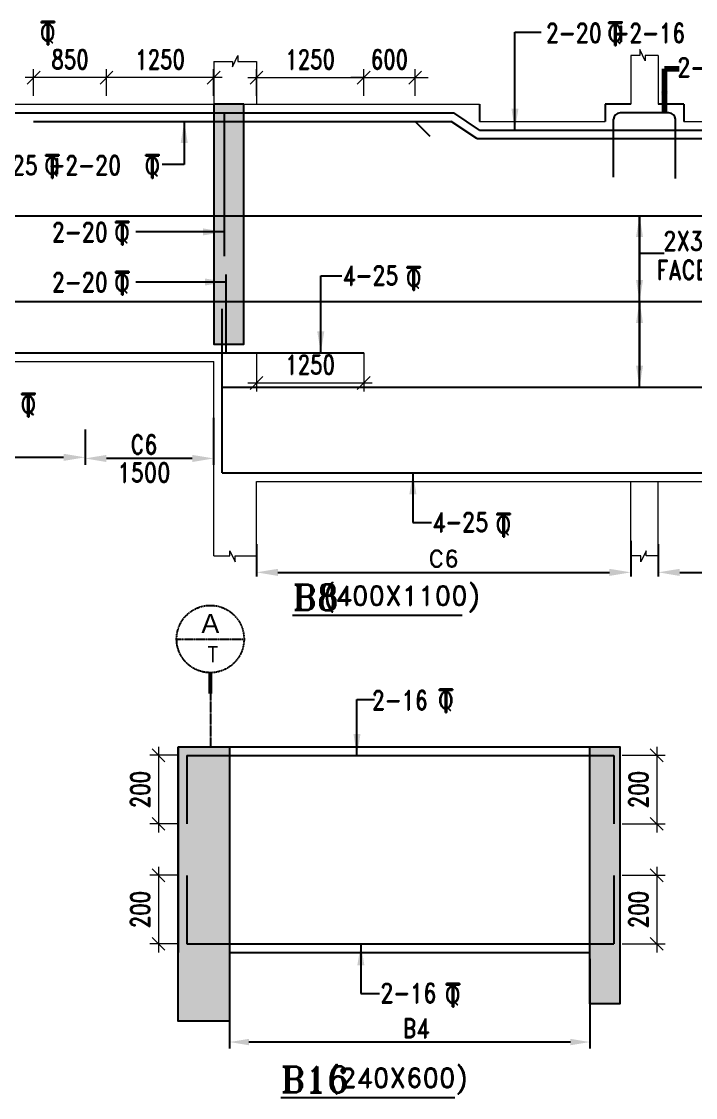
# Model space of a CAD drawing. Header units: millimetres. Extents: x 2061841 to 105821645, y -77612 to 48520811.
# Drawn here: x 2866751 to 2874611, y 29603 to 42157 of the extents above; entities that cross this region are included whole.
import ezdxf
from ezdxf.enums import TextEntityAlignment as Align

# ---------------------------------------------------------------- set-up
doc = ezdxf.new("R2010")
doc.units = ezdxf.units.MM
doc.header["$LTSCALE"] = 10
doc.header["$MEASUREMENT"] = 0
doc.linetypes.add('BASEMENT COLUMN SETTING OUT-PART 2_R4$0$CENTER', pattern=[2, 1.25, -0.25, 0.25, -0.25])
doc.linetypes.add('CENTER', pattern=[2, 1.25, -0.25, 0.25, -0.25])
for name, color, linetype in [('A-Grid-Tower', 8, 'CENTER'), ('BASEMENT COLUMN SETTING OUT-PART 2_R4$0$A-GRID-MAIN', 2, 'BASEMENT COLUMN SETTING OUT-PART 2_R4$0$CENTER'), ('BEAM', 4, 'Continuous'), ('BEAM HATCH', 252, 'Continuous'), ('BEAM STIRRUPS', 3, 'Continuous'), ('DIM1', 3, 'Continuous'), ('LEADER', 3, 'Continuous'), ('REIN', 1, 'Continuous'), ('SHEET', 7, 'Continuous'), ('VIN_BEAM', 4, 'Continuous')]:
    doc.layers.add(name, color=color, linetype=linetype)
doc.layers.add('TEXT', color=2, linetype='Continuous', lineweight=25)
doc.layers.add('VIN_SLAB DIMENSION', color=3, linetype='Continuous', lineweight=13)
doc.styles.add('200', font='romand.shx', dxfattribs={"width": 0.8, "height": 225})
doc.styles.add('BASEMENT COLUMN SETTING OUT-PART 2_R4$0$MAS-TXTL', font='arial.ttf', dxfattribs={"height": 200})
doc.styles.add('BASEMENT COLUMN SETTING OUT-PART 2_R4$0$MAS-TXTS', font='romans.shx', dxfattribs={"width": 0.8, "height": 180})
doc.styles.add('GRID', font='romand.shx')
doc.styles.add('PK', font='romand.shx', dxfattribs={"width": 0.7, "height": 225})
doc.styles.add('PRP 100', font='romand.shx', dxfattribs={"width": 0.75})
doc.styles.add('RD', font='romand.shx', dxfattribs={"width": 0.9, "height": 225})
doc.styles.add('ROMAND', font='romand', dxfattribs={"height": 200})
doc.styles.add('RT', font='romant.shx', dxfattribs={"height": 250})
doc.dimstyles.new('dim', dxfattribs={"dimtxt": 225, "dimasz": 150, "dimexe": 100, "dimexo": 100, "dimgap": 100, "dimtad": 1, "dimdec": 0, "dimlfac": -1, "dimrnd": 5, "dimdsep": 46, "dimtxsty": 'PRP 100', "dimblk": 'OBLIQUE', "dimcen": 1.5, "dimdle": 100, "dimclrd": 3, "dimclre": 3, "dimclrt": 2, "dimadec": 0, "dimazin": 0, "dimtfac": 1, "dimtdec": 0, "dimtix": 1, "dimtmove": 0, "dimatfit": 3, "dimldrblk": 'OBLIQUE', "dimfxl": 200, "dimlwd": -1, "dimlwe": -1, "dimarcsym": 0})
doc.dimstyles.new('GR', dxfattribs={"dimtxt": 225, "dimasz": 100, "dimexe": 50, "dimexo": 50, "dimgap": 40, "dimtad": 1, "dimdec": 0, "dimzin": 0, "dimdsep": 46, "dimtxsty": 'RD', "dimblk1": 'OBLIQUE', "dimblk2": 'OBLIQUE', "dimsah": 1, "dimcen": 0, "dimdle": 100, "dimclrd": 3, "dimclre": 3, "dimclrt": 2, "dimadec": 0, "dimazin": 0, "dimtfac": 1, "dimtdec": 0, "dimtix": 1, "dimtmove": 0, "dimatfit": 3, "dimfxl": 1, "dimtolj": 1, "dimtzin": 0, "dimarcsym": 0})
doc.dimstyles.new('GR2', dxfattribs={"dimtxt": 225, "dimasz": 100, "dimexe": 75, "dimexo": 75, "dimgap": 50, "dimtad": 1, "dimdec": 0, "dimdsep": 46, "dimtxsty": '200', "dimblk1": 'OBLIQUE', "dimblk2": 'OBLIQUE', "dimsah": 1, "dimcen": 50, "dimdle": 75, "dimclrd": 3, "dimclre": 3, "dimclrt": 2, "dimadec": 0, "dimazin": 0, "dimtfac": 1, "dimtdec": 0, "dimtix": 1, "dimtmove": 0, "dimatfit": 3, "dimldrblk": 'OBLIQUE', "dimfxl": 1, "dimtolj": 1, "dimtzin": 0, "dimarcsym": 0})
doc.dimstyles.new('GRID', dxfattribs={"dimtxt": 300, "dimasz": 75, "dimexe": 50, "dimexo": 50, "dimgap": 60, "dimtad": 1, "dimdec": 0, "dimdsep": 46, "dimtxsty": 'GRID', "dimblk1": 'OBLIQUE', "dimblk2": 'OBLIQUE', "dimsah": 1, "dimcen": 2.5, "dimdle": 50, "dimclrd": 3, "dimclre": 3, "dimclrt": 2, "dimadec": 0, "dimazin": 0, "dimtfac": 1, "dimtdec": 0, "dimtmove": 0, "dimatfit": 3, "dimldrblk": 'OBLIQUE', "dimfxl": 1, "dimarcsym": 0})

# ---------------------------------------------------------------- blocks, each defined once
blk = doc.blocks.new('*D1754')
at = {"layer": 'Defpoints', "color": 0, "linetype": 'Continuous', "ltscale": 20, "transparency": 16777216}
for p in [(2869492, 36108, -52), (2873857, 36147, -52), (2873857, 35730)]:
    blk.add_point(p, dxfattribs=at)
at = {"layer": 'DIM1', "color": 3, "linetype": 'Continuous', "lineweight": -2, "ltscale": 20, "transparency": 16777216}
for p, q in [((2869492, 36058), (2869492, 35680)), ((2873857, 36097), (2873857, 35680)), ((2869742, 35730), (2873607, 35730))]:
    blk.add_line(p, q, dxfattribs=at)
at = {"layer": 'DIM1', "color": 3, "linetype": 'Continuous', "ltscale": 20, "transparency": 16777216}
for points in [[(2869742, 35771), (2869742, 35688), (2869492, 35730)], [(2873607, 35771), (2873607, 35688), (2873857, 35730)]]:
    blk.add_solid(points, dxfattribs=at)
at = {"layer": 'DIM1', "color": 2, "linetype": 'Continuous', "ltscale": 20, "transparency": 16777216, "insert": (2871675, 35890), "char_height": 200, "attachment_point": 5, "style": 'GRID'}
blk.add_mtext('C6', dxfattribs=at)
blk = doc.blocks.new('_Oblique')
at = {"color": 0, "linetype": 'ByBlock', "lineweight": -2}
blk.add_line((-0.5, -0.5), (0.5, 0.5), dxfattribs=at)
blk = doc.blocks.new('A$C33BE299A')
at = {"layer": 'SHEET', "color": 4, "style": 'ROMAND'}
for s, height, p in [('T', 170, (-16.2, 0)), ('Q', 125, (-14.4, 26.9))]:
    blk.add_text(s, height=height, dxfattribs=at).set_placement(p)
blk = doc.blocks.new('*D1748')
at = {"layer": 'Defpoints', "color": 0, "transparency": 16777216}
for p in [(2870742, 41502), (2869492, 41191, 0), (2870742, 41191, 0)]:
    blk.add_point(p, dxfattribs=at)
at = {"layer": 'VIN_SLAB DIMENSION', "color": 3, "transparency": 16777216}
for p, q in [((2869492, 41291), (2869492, 41602)), ((2870742, 41291), (2870742, 41602)), ((2869392, 41502), (2870842, 41502))]:
    blk.add_line(p, q, dxfattribs=at)
at = {"layer": 'VIN_SLAB DIMENSION', "color": 3, "transparency": 16777216, "xscale": 150, "yscale": 150, "zscale": 150, "rotation": 180}
blk.add_blockref('_Oblique', (2869492, 41502), dxfattribs=at)
at = {"layer": 'VIN_SLAB DIMENSION', "color": 3, "transparency": 16777216, "xscale": 150, "yscale": 150, "zscale": 150}
blk.add_blockref('_Oblique', (2870742, 41502), dxfattribs=at)
at = {"layer": 'VIN_SLAB DIMENSION', "color": 2, "transparency": 16777216, "insert": (2870117, 41715), "char_height": 225, "attachment_point": 5, "style": 'PRP 100'}
blk.add_mtext('1250', dxfattribs=at)
blk = doc.blocks.new('OBLIQUE')
blk = doc.blocks.new('*D1750')
at = {"layer": 'Defpoints', "color": 0, "linetype": 'Continuous', "ltscale": 20, "transparency": 16777216}
for p in [(2874177, 36108, -52), (2878542, 36147, -52), (2878542, 35730)]:
    blk.add_point(p, dxfattribs=at)
at = {"layer": 'DIM1', "color": 3, "linetype": 'Continuous', "lineweight": -2, "ltscale": 20, "transparency": 16777216}
for p, q in [((2874177, 36058), (2874177, 35680)), ((2878542, 36097), (2878542, 35680)), ((2874427, 35730), (2878292, 35730))]:
    blk.add_line(p, q, dxfattribs=at)
at = {"layer": 'DIM1', "color": 3, "linetype": 'Continuous', "ltscale": 20, "transparency": 16777216}
for points in [[(2874427, 35771), (2874427, 35688), (2874177, 35730)], [(2878292, 35771), (2878292, 35688), (2878542, 35730)]]:
    blk.add_solid(points, dxfattribs=at)
at = {"layer": 'DIM1', "color": 2, "linetype": 'Continuous', "ltscale": 20, "transparency": 16777216, "insert": (2876360, 35890), "char_height": 200, "attachment_point": 5, "style": 'GRID'}
blk.add_mtext('C6', dxfattribs=at)
blk = doc.blocks.new('*D1717')
at = {"layer": 'BEAM STIRRUPS', "color": 3, "lineweight": -2, "ltscale": 0.25, "transparency": 16777216}
for p, q in [((2873378, 31220), (2873378, 30175)), ((2869178, 31047), (2869178, 30175)), ((2873153, 30250), (2869403, 30250))]:
    blk.add_line(p, q, dxfattribs=at)
at = {"layer": 'BEAM STIRRUPS', "color": 3, "linetype": 'Continuous', "ltscale": 0.25, "transparency": 16777216}
for points in [[(2869403, 30287), (2869403, 30212), (2869178, 30250)], [(2873153, 30287), (2873153, 30212), (2873378, 30250)]]:
    blk.add_solid(points, dxfattribs=at)
at = {"layer": 'Defpoints', "color": 0, "linetype": 'Continuous', "ltscale": 0.25, "transparency": 16777216}
for p in [(2873378, 31295, 46), (2869178, 31122, 2), (2869178, 30250)]:
    blk.add_point(p, dxfattribs=at)
at = {"layer": 'BEAM STIRRUPS', "color": 2, "linetype": 'Continuous', "ltscale": 0.25, "transparency": 16777216, "insert": (2871353, 30412), "char_height": 225, "attachment_point": 5, "rotation": 360, "style": '200'}
blk.add_mtext('\\A1;B4', dxfattribs=at)
blk = doc.blocks.new('*D1646')
at = {"layer": 'BEAM', "color": 3, "lineweight": -2, "transparency": 16777216}
for p, q in [((2868992, 37533), (2868992, 36984)), ((2867492, 37397), (2867492, 36984)), ((2868742, 37059), (2867742, 37059))]:
    blk.add_line(p, q, dxfattribs=at)
at = {"layer": 'BEAM', "color": 3, "transparency": 16777216}
for points in [[(2867742, 37100), (2867742, 37017), (2867492, 37059)], [(2868742, 37100), (2868742, 37017), (2868992, 37059)]]:
    blk.add_solid(points, dxfattribs=at)
at = {"layer": 'Defpoints', "color": 0, "transparency": 16777216}
for p in [(2868992, 37608, 0), (2867492, 37472, 0), (2867492, 37059)]:
    blk.add_point(p, dxfattribs=at)
at = {"layer": 'BEAM', "color": 2, "transparency": 16777216, "char_height": 225, "attachment_point": 5, "style": '200'}
for s, insert in [('\\A1;C6', (2868179, 37221)), ('\\A1;1500', (2868179, 36896))]:
    blk.add_mtext(s, dxfattribs=dict(at, insert=insert))
blk = doc.blocks.new('*D1647')
at = {"layer": 'BEAM', "color": 3, "lineweight": -2, "transparency": 16777216}
for p, q in [((2863642, 37303), (2863642, 36997)), ((2867492, 37322), (2867492, 36997)), ((2863892, 37072), (2867242, 37072))]:
    blk.add_line(p, q, dxfattribs=at)
at = {"layer": 'BEAM', "color": 3, "transparency": 16777216}
for points in [[(2863892, 37113), (2863892, 37030), (2863642, 37072)], [(2867242, 37113), (2867242, 37030), (2867492, 37072)]]:
    blk.add_solid(points, dxfattribs=at)
at = {"layer": 'Defpoints', "color": 0, "transparency": 16777216}
for p in [(2863642, 37378), (2867492, 37397, 14), (2867492, 37072)]:
    blk.add_point(p, dxfattribs=at)
at = {"layer": 'BEAM', "color": 2, "transparency": 16777216, "insert": (2865567, 37234), "char_height": 225, "attachment_point": 5, "style": '200'}
blk.add_mtext('\\A1;C8', dxfattribs=at)
blk = doc.blocks.new('*D1633')
at = {"layer": 'Defpoints', "color": 0, "transparency": 16777216}
for p in [(2867742, 41502), (2867742, 41191, 0), (2868992, 41191, 0)]:
    blk.add_point(p, dxfattribs=at)
at = {"layer": 'VIN_SLAB DIMENSION', "color": 3, "transparency": 16777216}
for p, q in [((2867742, 41291), (2867742, 41602)), ((2868992, 41291), (2868992, 41602)), ((2869092, 41502), (2867642, 41502))]:
    blk.add_line(p, q, dxfattribs=at)
at = {"layer": 'VIN_SLAB DIMENSION', "color": 3, "transparency": 16777216, "xscale": 150, "yscale": 150, "zscale": 150, "rotation": 180}
blk.add_blockref('_Oblique', (2867742, 41502), dxfattribs=at)
at = {"layer": 'VIN_SLAB DIMENSION', "color": 3, "transparency": 16777216, "xscale": 150, "yscale": 150, "zscale": 150}
blk.add_blockref('_Oblique', (2868992, 41502), dxfattribs=at)
at = {"layer": 'VIN_SLAB DIMENSION', "color": 2, "transparency": 16777216, "insert": (2868367, 41715), "char_height": 225, "attachment_point": 5, "style": 'PRP 100'}
blk.add_mtext('1250', dxfattribs=at)
blk = doc.blocks.new('*D1634')
at = {"layer": 'Defpoints', "color": 0, "transparency": 16777216}
for p in [(2866892, 41502), (2866892, 41191), (2867742, 41191)]:
    blk.add_point(p, dxfattribs=at)
at = {"layer": 'VIN_SLAB DIMENSION', "color": 3, "transparency": 16777216}
for p, q in [((2866892, 41291), (2866892, 41602)), ((2867742, 41291), (2867742, 41602)), ((2867842, 41502), (2866792, 41502))]:
    blk.add_line(p, q, dxfattribs=at)
at = {"layer": 'VIN_SLAB DIMENSION', "color": 3, "transparency": 16777216, "xscale": 150, "yscale": 150, "zscale": 150, "rotation": 180}
blk.add_blockref('_Oblique', (2866892, 41502), dxfattribs=at)
at = {"layer": 'VIN_SLAB DIMENSION', "color": 3, "transparency": 16777216, "xscale": 150, "yscale": 150, "zscale": 150}
blk.add_blockref('_Oblique', (2867742, 41502), dxfattribs=at)
at = {"layer": 'VIN_SLAB DIMENSION', "color": 2, "transparency": 16777216, "insert": (2867317, 41715), "char_height": 225, "attachment_point": 5, "style": 'PRP 100'}
blk.add_mtext('850', dxfattribs=at)
blk = doc.blocks.new('*D1584')
at = {"layer": 'Defpoints', "color": 0, "transparency": 16777216}
for p in [(2869492, 38391, 0), (2870742, 38391, 0), (2870742, 37940)]:
    blk.add_point(p, dxfattribs=at)
at = {"layer": 'VIN_SLAB DIMENSION', "color": 3, "transparency": 16777216}
for p, q in [((2869492, 38291), (2869492, 37840)), ((2870742, 38291), (2870742, 37840)), ((2869392, 37940), (2870842, 37940))]:
    blk.add_line(p, q, dxfattribs=at)
at = {"layer": 'VIN_SLAB DIMENSION', "color": 3, "transparency": 16777216, "xscale": 150, "yscale": 150, "zscale": 150, "rotation": 180}
blk.add_blockref('_Oblique', (2869492, 37940), dxfattribs=at)
at = {"layer": 'VIN_SLAB DIMENSION', "color": 3, "transparency": 16777216, "xscale": 150, "yscale": 150, "zscale": 150}
blk.add_blockref('_Oblique', (2870742, 37940), dxfattribs=at)
at = {"layer": 'VIN_SLAB DIMENSION', "color": 2, "transparency": 16777216, "insert": (2870117, 38153), "char_height": 225, "attachment_point": 5, "style": 'PRP 100'}
blk.add_mtext('1250', dxfattribs=at)
blk = doc.blocks.new('*D1586')
at = {"layer": 'Defpoints', "color": 0, "transparency": 16777216}
for p in [(2871342, 41502), (2870742, 41191), (2871342, 41191)]:
    blk.add_point(p, dxfattribs=at)
at = {"layer": 'VIN_SLAB DIMENSION', "color": 3, "transparency": 16777216}
for p, q in [((2870742, 41291), (2870742, 41602)), ((2871342, 41291), (2871342, 41602)), ((2870742, 41502), (2870592, 41502)), ((2870742, 41502), (2871342, 41502)), ((2871342, 41502), (2871492, 41502))]:
    blk.add_line(p, q, dxfattribs=at)
at = {"layer": 'VIN_SLAB DIMENSION', "color": 3, "transparency": 16777216, "xscale": 150, "yscale": 150, "zscale": 150}
blk.add_blockref('_Oblique', (2870742, 41502), dxfattribs=at)
at = {"layer": 'VIN_SLAB DIMENSION', "color": 3, "transparency": 16777216, "xscale": 150, "yscale": 150, "zscale": 150, "rotation": 180}
blk.add_blockref('_Oblique', (2871342, 41502), dxfattribs=at)
at = {"layer": 'VIN_SLAB DIMENSION', "color": 2, "transparency": 16777216, "insert": (2871042, 41715), "char_height": 225, "attachment_point": 5, "style": 'PRP 100'}
blk.add_mtext('600', dxfattribs=at)
blk = doc.blocks.new('BASEMENT COLUMN SETTING OUT-PART 2_R4$0$GRID TARGET1')
blk.add_wipeout([(393, -655), (392, -641), (392, -628), (390, -614), (389, -600), (387, -587), (384, -573), (381, -560), (377, -547), (373, -534), (369, -521), (364, -508), (359, -495), (353, -483), (347, -471), (340, -459), (333, -447), (325, -435), (318, -424), (309, -413), (301, -403), (292, -392), (282, -382), (273, -373), (263, -363), (252, -354), (242, -346), (231, -337), (220, -330), (208, -322), (196, -315), (184, -308), (172, -302), (160, -296), (147, -291), (134, -286), (121, -282), (108, -278), (95, -274), (82, -271), (68, -268), (55, -266), (41, -265), (27, -263), (14, -263), (0, -262), (-14, -263), (-27, -263), (-41, -265), (-55, -266), (-68, -268), (-82, -271), (-95, -274), (-108, -278), (-121, -282), (-134, -286), (-147, -291), (-160, -296), (-172, -302), (-184, -308), (-196, -315), (-208, -322), (-220, -330), (-231, -337), (-242, -346), (-252, -354), (-263, -363), (-273, -373), (-282, -382), (-292, -392), (-301, -403), (-309, -413), (-318, -424), (-325, -435), (-333, -447), (-340, -459), (-347, -471), (-353, -483), (-359, -495), (-364, -508), (-369, -521), (-373, -534), (-377, -547), (-381, -560), (-384, -573), (-387, -587), (-389, -600), (-390, -614), (-392, -628), (-392, -641), (-393, -655), (-392, -669), (-392, -682), (-390, -696), (-389, -710), (-387, -723), (-384, -737), (-381, -750), (-377, -763), (-373, -776), (-369, -789), (-364, -802), (-359, -815), (-353, -827), (-347, -839), (-340, -851), (-333, -863), (-325, -875), (-318, -886), (-309, -897), (-301, -907), (-292, -918), (-282, -928), (-273, -937), (-263, -947), (-252, -956), (-242, -964), (-231, -973), (-220, -981), (-208, -988), (-196, -995), (-184, -1002), (-172, -1008), (-160, -1014), (-147, -1019), (-134, -1024), (-121, -1028), (-108, -1032), (-95, -1036), (-82, -1039), (-68, -1042), (-55, -1044), (-41, -1046), (-27, -1047), (-14, -1047), (0, -1048), (14, -1047), (27, -1047), (41, -1046), (55, -1044), (68, -1042), (82, -1039), (95, -1036), (108, -1032), (121, -1028), (134, -1024), (147, -1019), (160, -1014), (172, -1008), (184, -1002), (196, -995), (208, -988), (220, -981), (231, -973), (242, -964), (252, -956), (263, -947), (273, -937), (282, -928), (292, -918), (301, -907), (309, -897), (318, -886), (325, -875), (333, -863), (340, -851), (347, -839), (353, -827), (359, -815), (364, -802), (369, -789), (373, -776), (377, -763), (381, -750), (384, -737), (387, -723), (389, -710), (390, -696), (392, -682), (392, -669)])
blk.add_line((-393, -655), (393, -655))
at = {"const_width": 48.8}
blk.add_lwpolyline([(0, -1048), (0, -1292)], dxfattribs=at)
blk.add_circle((0, -655), 393)
for tag, height, style, p in [('AS', 225, 'BASEMENT COLUMN SETTING OUT-PART 2_R4$0$MAS-TXTL', (0, -586)), ('REF', 180, 'BASEMENT COLUMN SETTING OUT-PART 2_R4$0$MAS-TXTS', (29, -925))]:
    blk.add_attdef(tag, text='', height=height, dxfattribs=dict(style=style)).set_placement(p, align=Align.CENTER)
blk = doc.blocks.new('*D1219')
at = {"layer": 'Defpoints', "color": 0, "transparency": 16777216}
for p in [(2868678, 33595, 52), (2868348, 32795), (2868678, 32795, 51)]:
    blk.add_point(p, dxfattribs=at)
at = {"layer": 'VIN_SLAB DIMENSION', "color": 3, "transparency": 16777216}
for p, q in [((2868348, 33695), (2868348, 32695)), ((2868578, 33595), (2868248, 33595)), ((2868578, 32795), (2868248, 32795))]:
    blk.add_line(p, q, dxfattribs=at)
at = {"layer": 'VIN_SLAB DIMENSION', "color": 3, "transparency": 16777216, "xscale": 150, "yscale": 150, "zscale": 150}
for p, rotation in [((2868348, 33595), 90), ((2868348, 32795), 270)]:
    blk.add_blockref('_Oblique', p, dxfattribs=dict(at, rotation=rotation))
at = {"layer": 'VIN_SLAB DIMENSION', "color": 2, "transparency": 16777216, "insert": (2868136, 33195), "char_height": 225, "attachment_point": 5, "rotation": 90, "style": 'PRP 100'}
blk.add_mtext('200', dxfattribs=at)
blk = doc.blocks.new('*D1220')
at = {"layer": 'Defpoints', "color": 0, "transparency": 16777216}
for p in [(2868678, 32195, 52), (2868348, 31395), (2868678, 31395, 51)]:
    blk.add_point(p, dxfattribs=at)
at = {"layer": 'VIN_SLAB DIMENSION', "color": 3, "transparency": 16777216}
for p, q in [((2868348, 32295), (2868348, 31295)), ((2868578, 32195), (2868248, 32195)), ((2868578, 31395), (2868248, 31395))]:
    blk.add_line(p, q, dxfattribs=at)
at = {"layer": 'VIN_SLAB DIMENSION', "color": 3, "transparency": 16777216, "xscale": 150, "yscale": 150, "zscale": 150}
for p, rotation in [((2868348, 32195), 90), ((2868348, 31395), 270)]:
    blk.add_blockref('_Oblique', p, dxfattribs=dict(at, rotation=rotation))
at = {"layer": 'VIN_SLAB DIMENSION', "color": 2, "transparency": 16777216, "insert": (2868136, 31795), "char_height": 225, "attachment_point": 5, "rotation": 90, "style": 'PRP 100'}
blk.add_mtext('200', dxfattribs=at)
blk = doc.blocks.new('*D1221')
at = {"layer": 'Defpoints', "color": 0, "transparency": 16777216}
for p in [(2873657, 33595, 52), (2873657, 32795, 51), (2874159, 32795)]:
    blk.add_point(p, dxfattribs=at)
at = {"layer": 'VIN_SLAB DIMENSION', "color": 3, "transparency": 16777216}
for p, q in [((2874159, 33695), (2874159, 32695)), ((2873757, 33595), (2874259, 33595)), ((2873757, 32795), (2874259, 32795))]:
    blk.add_line(p, q, dxfattribs=at)
at = {"layer": 'VIN_SLAB DIMENSION', "color": 3, "transparency": 16777216, "xscale": 150, "yscale": 150, "zscale": 150}
for p, rotation in [((2874159, 33595), 90), ((2874159, 32795), 270)]:
    blk.add_blockref('_Oblique', p, dxfattribs=dict(at, rotation=rotation))
at = {"layer": 'VIN_SLAB DIMENSION', "color": 2, "transparency": 16777216, "insert": (2873946, 33195), "char_height": 225, "attachment_point": 5, "rotation": 90, "style": 'PRP 100'}
blk.add_mtext('200', dxfattribs=at)
blk = doc.blocks.new('*D1222')
at = {"layer": 'Defpoints', "color": 0, "transparency": 16777216}
for p in [(2873657, 32195, 52), (2873657, 31395, 51), (2874159, 31395)]:
    blk.add_point(p, dxfattribs=at)
at = {"layer": 'VIN_SLAB DIMENSION', "color": 3, "transparency": 16777216}
for p, q in [((2874159, 32295), (2874159, 31295)), ((2873757, 32195), (2874259, 32195)), ((2873757, 31395), (2874259, 31395))]:
    blk.add_line(p, q, dxfattribs=at)
at = {"layer": 'VIN_SLAB DIMENSION', "color": 3, "transparency": 16777216, "xscale": 150, "yscale": 150, "zscale": 150}
for p, rotation in [((2874159, 32195), 90), ((2874159, 31395), 270)]:
    blk.add_blockref('_Oblique', p, dxfattribs=dict(at, rotation=rotation))
at = {"layer": 'VIN_SLAB DIMENSION', "color": 2, "transparency": 16777216, "insert": (2873946, 31795), "char_height": 225, "attachment_point": 5, "rotation": 90, "style": 'PRP 100'}
blk.add_mtext('200', dxfattribs=at)

msp = doc.modelspace()

# ---------------------------------------------------------------- hatches: boundary and pattern name
at = {"layer": 'BEAM HATCH'}
for points in [[(2869342.1, 41190.6), (2868992.1, 41190.6), (2868992.1, 38390.6), (2869342.1, 38390.6)], [(2868578.2, 33694.6), (2869178.2, 33694.6), (2869178.2, 30494.6), (2868578.2, 30494.6)], [(2873378.2, 33694.6), (2873728.2, 33694.6), (2873728.2, 30694.6), (2873378.2, 30694.6)]]:
    msp.add_hatch(color=252, dxfattribs=at).paths.add_polyline_path(points)

# ---------------------------------------------------------------- linework, layer by layer
at = {"layer": 'A-Grid-Tower', "color": 6}
msp.add_line((2868953.2, 34315, 0), (2868953.2, 33694.6, 0), dxfattribs=at)
at = {"layer": 'BEAM', "lineweight": 13}
for p, q in [((2873961.5, 41830, -51.6), (2873961.5, 41759.3, -51.6)), ((2874024.6, 41698.4, -51.6), (2873961.5, 41830, -51.6)), ((2868992.1, 41690.6, 0), (2868992.1, 41190.6, 0)), ((2868992.1, 41690.6, 0), (2869210.1, 41690.6, -51.6)), ((2869210.1, 41629.6, -51.6), (2869273.3, 41761.2, -51.6)), ((2869210.1, 41690.6, -51.6), (2869210.1, 41629.6, -51.6)), ((2869273.3, 41761.2, -51.6), (2869273.3, 41690.6, -51.6)), ((2869273.3, 41690.6, -51.6), (2869492.1, 41690.6, 51.6)), ((2869492.1, 41690.6, 0), (2869492.1, 41190.6, 0)), ((2873857.1, 41759.3, 0), (2873857.1, 41190.6, 0)), ((2873961.5, 41759.3, -51.6), (2873857.1, 41759.3, 51.6)), ((2874024.6, 41759.3, -51.6), (2874024.6, 41698.4, -51.6)), ((2874177.1, 41759.3, 0), (2874024.6, 41759.3, -51.6)), ((2874177.1, 41759.3, 0), (2874177.1, 41190.6, 0)), ((2873857.1, 41668, 0), (2873857.1, 41190.6, 0)), ((2874177.1, 41668, 0), (2874177.1, 41190.6, 0)), ((2861392.1, 41190.6, 51.6), (2872092.1, 41190.6, 51.6)), ((2872092.1, 40990.6, 0), (2873557.1, 40990.6, 0)), ((2874477.1, 40990.6, 0), (2875942.1, 40990.6, 0)), ((2862142.1, 38190.6, 0), (2868992.1, 38190.6, 0)), ((2868992.1, 35921.5, 51.6), (2868992.1, 38190.6, 0)), ((2869492.1, 36790.6, 51.6), (2878542.1, 36790.6, 51.6)), ((2869492.1, 35921.5, 51.6), (2869492.1, 36790.6, 51.6)), ((2873857.1, 35921.5, 51.6), (2873857.1, 36790.6, 0)), ((2874177.1, 35921.5, 51.6), (2874177.1, 36790.6, 0)), ((2868992.1, 35921.5, 51.6), (2869180.1, 35921.5, 0)), ((2869180.1, 35921.5, 0), (2869180.1, 35982.5, 0)), ((2869180.1, 35982.5, 0), (2869243.2, 35850.9, 0)), ((2869243.2, 35921.5, 0), (2869492.1, 35921.5, 103.1)), ((2869243.2, 35850.9, 0), (2869243.2, 35921.5, 0)), ((2873974.1, 35921.5, 0), (2873857.1, 35921.5, 103.1)), ((2874037.2, 35982.5, 0), (2873974.1, 35850.9, 0)), ((2873974.1, 35850.9, 0), (2873974.1, 35921.5, 0)), ((2874037.2, 35921.5, 0), (2874037.2, 35982.5, 0)), ((2874177.1, 35921.5, 51.6), (2874037.2, 35921.5, 0))]:
    msp.add_line(p, q, dxfattribs=at)
at = {"layer": 'BEAM'}
for p, q in [((2872092.1, 41190.6, 51.6), (2872092.1, 40990.6, 0)), ((2873857.1, 41190.6, 0), (2873557.1, 41190.6, 0)), ((2873557.1, 41190.6, 0), (2873557.1, 40990.6, 0)), ((2874477.1, 41190.6, 0), (2874177.1, 41190.6, 0)), ((2874477.1, 41190.6, 0), (2874477.1, 40990.6, 0)), ((2868578.2, 33694.6, 0), (2868578.2, 31294.6, 0)), ((2868578.2, 33694.6, 0), (2873728.2, 33694.6, 0)), ((2873728.2, 33694.6, 0), (2873728.2, 31294.6, 0)), ((2873728.2, 33594.6, 0), (2873728.2, 31394.6, 0)), ((2869178.2, 31294.6, 0), (2873378.2, 31294.6, 0))]:
    msp.add_line(p, q, dxfattribs=at)
at = {"layer": 'BEAM', "elevation": 0}
for points in [[(2868578.2, 33694.6), (2869178.2, 33694.6), (2869178.2, 30494.6), (2868578.2, 30494.6)], [(2873378.2, 33694.6), (2873728.2, 33694.6), (2873728.2, 30694.6), (2873378.2, 30694.6)]]:
    msp.add_lwpolyline(points, close=True, dxfattribs=at)
at = {"layer": 'LEADER', "color": 3}
msp.add_line((2873958.8, 39452.2, 51.6), (2874246.1, 39452.2, 51.6), dxfattribs=at)
at = {"layer": 'REIN'}
for p, q in [((2865281.9, 41090.6, 51.6), (2871792.1, 41090.6, 0)), ((2869116.1, 41090.6, 0), (2869116.1, 39418, 0)), ((2872092.1, 40890.6, 0), (2871792.1, 41090.6, 0)), ((2874302.1, 41090.6, 0), (2873732.1, 41090.6, 0)), ((2866890.9, 40990.6, 0), (2871761.8, 40990.6, 0)), ((2871343.9, 40990.6, 0), (2871514.8, 40819.9, 0)), ((2872061.8, 40790.6, 0), (2871761.8, 40990.6, 0)), ((2873657.1, 40339, 0), (2873657.1, 41015.6, 0)), ((2874377.1, 40326.3, 0), (2874377.1, 41015.6, 0)), ((2872092.1, 40890.6, 51.6), (2875935.2, 40890.6, 51.6)), ((2872061.8, 40790.6, 0), (2875935.2, 40790.6, 0)), ((2861711.6, 39890.6, 51.6), (2886570.5, 39890.6, 0)), ((2869139.2, 38290.6, 16.6), (2869139.2, 39203.7, 16.6)), ((2861591.3, 38890.6, 51.6), (2886485.8, 38890.6, 0)), ((2869092.1, 36890.6, 29.5), (2869092.1, 38803.3, 0)), ((2861591.3, 38290.6, 51.6), (2870742.2, 38290.6, 15.1)), ((2869092.1, 37890, 14.1), (2878942.4, 37890.8, 16.8)), ((2869092.1, 36890.6, 51.6), (2878942.3, 36890.6, 51.6)), ((2868678.2, 33594.6, 0), (2873657.4, 33594.6, 0)), ((2868678.2, 33594.6, 0), (2868678.2, 32794.6, 0)), ((2873657.4, 33594.6, 0), (2873657.4, 32794.6, 0)), ((2868678.2, 32194.6, 0), (2868678.2, 31394.6, 0)), ((2873657.4, 32194.6, 0), (2873657.4, 31394.6, 0)), ((2868678.2, 31394.6, 0), (2873657.4, 31394.6, 0))]:
    msp.add_line(p, q, dxfattribs=at)
at = {"layer": 'REIN', "extrusion": (2.39739e-07, 0, 1)}
msp.add_arc((2873732.1, 41015.6, 0.7), 75, 90, 180, dxfattribs=at)
at = {"layer": 'REIN', "extrusion": (3.81584e-07, -1.1707e-06, 1)}
msp.add_arc((2874302.1, 41015.6, 1), 75, 0, 90, dxfattribs=at)
at = {"layer": 'VIN_BEAM', "elevation": 51.6}
msp.add_lwpolyline([(2869342.1, 41190.6), (2868992.1, 41190.6), (2868992.1, 38390.6), (2869342.1, 38390.6)], close=True, dxfattribs=at)

# ---------------------------------------------------------------- block references
at = {"layer": 'TEXT', "color": 1, "xscale": 1.600000001490116, "yscale": 1.600000001490116, "zscale": 1.600000001490116}
for p in [(2866985.3, 41884.5, 243709.9), (2873603.6, 41877, 243709.9), (2867035.9, 40330.8, 243709.9), (2868204.3, 40330.8, 243709.9), (2867852.3, 39551, 243658.3), (2871253.1, 39022.3, 243669.9), (2867852.3, 38966.5, 243658.3), (2866758.1, 37545.5, 243709.9), (2872300.5, 36144.1, 243709.9)]:
    msp.add_blockref('A$C33BE299A', p, dxfattribs=at)
at = {"layer": 'TEXT', "color": 2, "xscale": 1.600000001490116, "yscale": 1.600000001490116, "zscale": 1.600000001490116}
for p in [(2871628.3, 34094.7, 243658), (2871708.3, 30660, 243658)]:
    msp.add_blockref('A$C33BE299A', p, dxfattribs=at)

# ---------------------------------------------------------------- texts
at = {"layer": 'TEXT', "color": 2, "style": 'PK', "width": 0.8}
for s, p in [('2-20 +2-16', (2872864.8, 41910.4, 51.4)), ('2-20 +2-16', (2874397.4, 41509.3, -0.2)), ('2-25 +2-20', (2866286.7, 40366.7, 51.6)), ('2-20', (2867103.1, 39586.9, 0)), ('2X3-12', (2874236.3, 39483.2, 51.6)), ('FACE BAR', (2874156.3, 39147.1, 51.6)), ('2-20', (2867103.1, 39002.4, 0)), ('2-16', (2870835.6, 34124.9, -0.2))]:
    msp.add_text(s, height=225, dxfattribs=at).set_placement(p)
for s, p in [('4-25', (2870493, 39081.8, 11.6)), ('4-25', (2871540.4, 36203.6, 51.6)), ('2-16', (2870933.7, 30709, 0))]:
    msp.add_text(s, height=225, rotation=0, dxfattribs=at).set_placement(p)
at = {"layer": 'TEXT', "color": 1, "style": 'RT'}
for s, p in [('%%UB8       ', (2870901.1, 35439.2, 103.1)), ('%%UB16      ', (2870790.2, 29813, 0))]:
    msp.add_text(s, height=300, dxfattribs=at).set_placement(p, align=Align.MIDDLE_CENTER)
at = {"layer": 'TEXT', "color": 2, "style": 'RD'}
for s, p in [('(400X1100)', (2870277.5, 35345.2, 103.1)), ('(240X600)', (2870328.1, 29719, 0))]:
    msp.add_text(s, height=225, dxfattribs=at).set_placement(p)

# ---------------------------------------------------------------- dimensions: what is measured, and where the dimension line sits
at = {"layer": 'BEAM'}
dim = msp.add_linear_dim(base=(2867492.1, 37058.8, 14), p1=(2868992.1, 37608.1, 14), p2=(2867492.1, 37472.4, 14), angle=180, text='C6\\X1500', dimstyle='GR2', override={"dimasz": 250, "dimldrblk": 'OBLIQUE'}, dxfattribs=at)
dim.commit()
dim.dimension.update_dxf_attribs({"geometry": '*D1646', "text_midpoint": (2868179.4, 37058.8, 14), "dimtype": 160})
dim = msp.add_linear_dim(base=(2867492.1, 37071.6, 0), p1=(2863642.1, 37377.7, 0), p2=(2867492.1, 37397.1, 14), text='C8', dimstyle='GR2', override={"dimasz": 250, "dimtxsty": '200', "dimldrblk": 'OBLIQUE'}, dxfattribs=at)
dim.commit()
dim.dimension.update_dxf_attribs({"geometry": '*D1647', "text_midpoint": (2865567.1, 37234.1, 0)})
at = {"layer": 'BEAM STIRRUPS', "linetype": 'Continuous', "ltscale": 0.25}
dim = msp.add_linear_dim(base=(2869178.2, 30249.9, 0), p1=(2873378.2, 31294.6, 46.4), p2=(2869178.2, 31121.5, 1.6), angle=179.99996, text='B4', dimstyle='GR2', override={"dimasz": 225, "dimtxsty": '200', "dimfxl": 3, "dimarcsym": 2}, dxfattribs=at)
dim.commit()
dim.dimension.update_dxf_attribs({"geometry": '*D1717', "text_midpoint": (2871353.2, 30249.9, 0), "dimtype": 160})
at = {"layer": 'DIM1', "linetype": 'Continuous', "ltscale": 20}
for base, p1, p2, picture, middle in [((2873857.1, 35729.6, 103.1), (2869492.1, 36108.2, 51.6), (2873857.1, 36147, 51.6), '*D1754', (2871674.6, 35889.6, 103.1)), ((2878542.1, 35729.6, 103.1), (2874177.1, 36108.2, 51.6), (2878542.1, 36147, 51.6), '*D1750', (2876359.6, 35889.6, 103.1))]:
    dim = msp.add_linear_dim(base=base, p1=p1, p2=p2, text='C6', dimstyle='GRID', override={"dimtxt": 200, "dimasz": 250, "dimsah": 0, "dimtmove": 1}, dxfattribs=at)
    dim.commit()
    dim.dimension.update_dxf_attribs({"geometry": picture, "text_midpoint": middle})
at = {"layer": 'VIN_SLAB DIMENSION'}
dim = msp.add_linear_dim(base=(2866892.1, 41502.2, 51.6), p1=(2867742.1, 41190.6, 51.6), p2=(2866892.1, 41190.6, 51.6), angle=180, dimstyle='dim', override={"dimtxsty": 'PRP 100', "dimldrblk": 'OBLIQUE'}, dxfattribs=at)
dim.commit()
dim.dimension.update_dxf_attribs({"geometry": '*D1634', "text_midpoint": (2867317.1, 41714.7, 51.6)})
dim = msp.add_linear_dim(base=(2867742.1, 41502.2, 51.6), p1=(2868992.1, 41190.6, 51.6), p2=(2867742.1, 41190.6, 51.6), angle=180, dimstyle='dim', dxfattribs=at)
dim.commit()
dim.dimension.update_dxf_attribs({"geometry": '*D1633', "text_midpoint": (2868367.1, 41714.7, 51.6)})
for base, p1, p2, picture, middle in [((2870742.1, 41502.2, 0), (2869492.1, 41190.6, 0), (2870742.1, 41190.6, 0), '*D1748', (2870117.1, 41714.7, 0)), ((2870742.2, 37940.4, 15.1), (2869492.2, 38390.6, 15.1), (2870742.2, 38390.6, 15.1), '*D1584', (2870117.2, 38152.9, 15.1))]:
    dim = msp.add_linear_dim(base=base, p1=p1, p2=p2, dimstyle='dim', dxfattribs=at)
    dim.commit()
    dim.dimension.update_dxf_attribs({"geometry": picture, "text_midpoint": middle})
dim = msp.add_linear_dim(base=(2871342.1, 41502.2, 0), p1=(2870742.1, 41190.6, 0), p2=(2871342.1, 41190.6, 0), dimstyle='dim', override={"dimtxsty": 'PRP 100', "dimldrblk": 'OBLIQUE'}, dxfattribs=at)
dim.commit()
dim.dimension.update_dxf_attribs({"geometry": '*D1586', "text_midpoint": (2871042.1, 41714.7, 0)})
for base, p1, p2, picture, middle in [((2868348.4, 32794.6, 0), (2868678.2, 33594.6, 51.6), (2868678.2, 32794.6, 51.2), '*D1219', (2868135.9, 33194.6, 0)), ((2874158.5, 32794.6, 0), (2873657.4, 33594.6, 51.6), (2873657.4, 32794.6, 51.2), '*D1221', (2873946, 33194.6, 0)), ((2868348.4, 31394.6, 0), (2868678.2, 32194.6, 51.6), (2868678.2, 31394.6, 51.2), '*D1220', (2868135.9, 31794.6, 0)), ((2874158.5, 31394.6, 0), (2873657.4, 32194.6, 51.6), (2873657.4, 31394.6, 51.2), '*D1222', (2873946, 31794.6, 0))]:
    dim = msp.add_linear_dim(base=base, p1=p1, p2=p2, angle=90, text='200', dimstyle='dim', dxfattribs=at)
    dim.commit()
    dim.dimension.update_dxf_attribs({"geometry": picture, "text_midpoint": middle})

# ---------------------------------------------------------------- leaders
at = {"layer": 'LEADER', "color": 3}
for points, override in [([(2872505.7, 40890.6, 51.6), (2872505.7, 42033, 51.6), (2872813.1, 42033, 51.6)], {"dimasz": 250}), ([(2874249, 41090.6, 0), (2874249, 41602.9, 0), (2874419.8, 41602.9, 0)], {"dimscale": 1, "dimtxt": 225, "dimasz": 250, "dimgap": 40, "dimtad": 1, "dimtxsty": 'RD', "dimclrd": 3, "dimlwd": 65534}), ([(2868648.9, 40990.6, 51.6), (2868648.9, 40487.8, 51.6), (2868393.2, 40487.8, 51.6)], {"dimasz": 250}), ([(2873958.8, 39890.6, 51.6), (2873958.8, 39089.7, 51.6)], {"dimasz": 250}), ([(2873958.8, 38890.6, 51.6), (2873958.8, 39890.6, 51.6)], {"dimasz": 250}), ([(2869116.1, 39701.8, 51.6), (2868086.1, 39701.8, 51.6)], {"dimasz": 250}), ([(2870241.2, 38290.6, 11.6), (2870241.2, 39190.2, 11.6), (2870486.1, 39190.2, 11.6)], {"dimasz": 250}), ([(2869139.2, 39117.3, 51.6), (2868086.1, 39117.3, 51.6)], {"dimasz": 250}), ([(2873958.8, 38890.6, 51.6), (2873958.8, 38089.7, 51.6)], {"dimasz": 250}), ([(2873958.8, 37890.6, 51.6), (2873958.8, 38890.6, 51.6)], {"dimasz": 250}), ([(2871315.5, 36890.6, 51.6), (2871315.5, 36311.9, 51.6), (2871533.5, 36311.9, 51.6)], {"dimasz": 250}), ([(2870663.2, 33594.2, 0), (2870663.2, 34247.5, 0), (2870868.8, 34247.5, 0)], {"dimasz": 250}), ([(2870708.8, 31394.6, 0), (2870708.8, 30817.4, 0), (2870926.8, 30817.4, 0)], {"dimasz": 250})]:
    msp.add_leader(points, dimstyle='GR', override=override, dxfattribs=at)

# ---------------------------------------------------------------- next in the draw order: block references
at = {"layer": 'BASEMENT COLUMN SETTING OUT-PART 2_R4$0$A-GRID-MAIN', "color": 240, "true_color": 0xed1f24}
msp.add_blockref('BASEMENT COLUMN SETTING OUT-PART 2_R4$0$GRID TARGET1', (2868953.2, 35606.8, 0), dxfattribs=at).add_auto_attribs({'REF': 'T', 'AS': 'A'})

doc.saveas('drawing.dxf')
